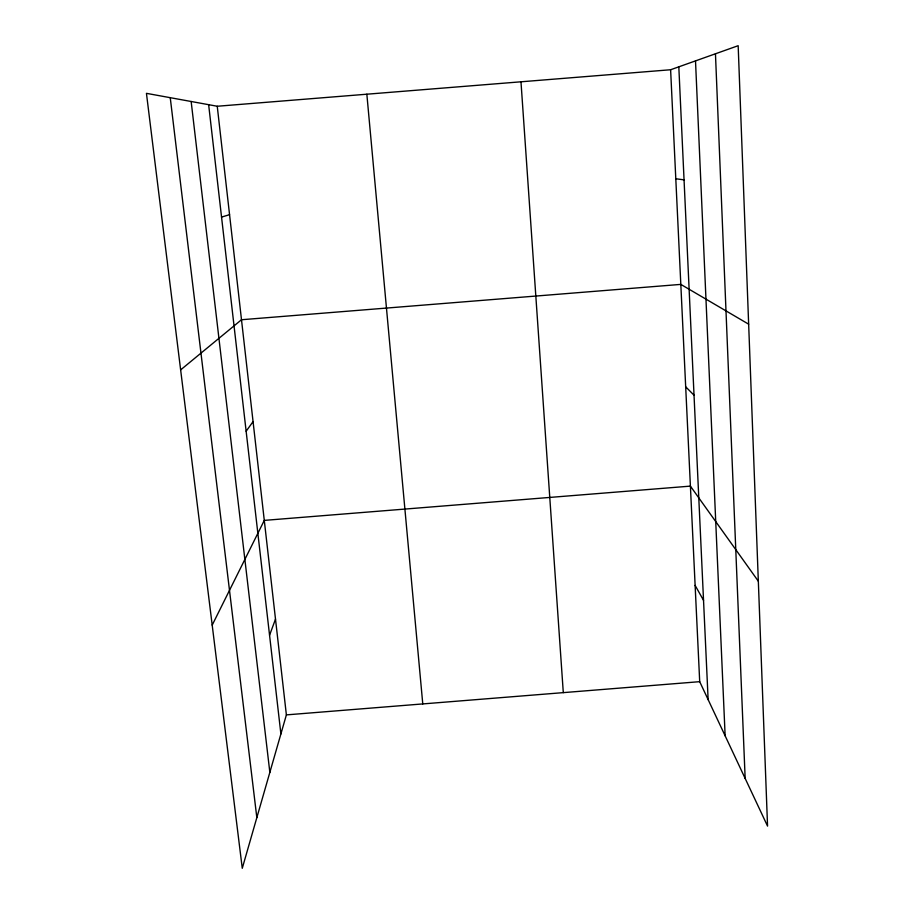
<?xml version="1.0" encoding="UTF-8"?>
<svg xmlns="http://www.w3.org/2000/svg" width="914" height="914" viewBox="0 0 914 914"><rect width="100%" height="100%" fill="white"/><g stroke="black" fill="none" stroke-linecap="round" stroke-linejoin="round"><path stroke-width="1.37" d="M217.246 106.253L286.379 714.885L242.267 868.3L146.446 93.342L217.246 106.253L670.613 69.75L738.169 45.7L767.554 826.107L699.701 681.673L670.613 69.75M269.561 635.219L275.502 619.121M212.197 625.119L264.283 520.386L690.401 486.122L758.334 581.213M246.14 431.237L253.064 421.594M180.641 369.884L241.49 319.74L680.816 284.391L748.657 324.184M221.542 217.086L229.563 214.676M286.379 714.885L699.701 681.673M675.789 178.756L684.049 179.864M685.683 386.793L694.034 395.214M695.12 585.394L703.54 600.338M170.244 97.684L256.834 817.63M191.152 101.488L269.847 772.387M208.643 104.676L280.895 733.965M366.845 94.199L422.771 703.929M520.98 81.792L563.298 692.629M678.816 66.825L708.133 699.633M695.508 60.884L725.133 735.804M715.456 53.789L745.15 778.408"/></g></svg>
